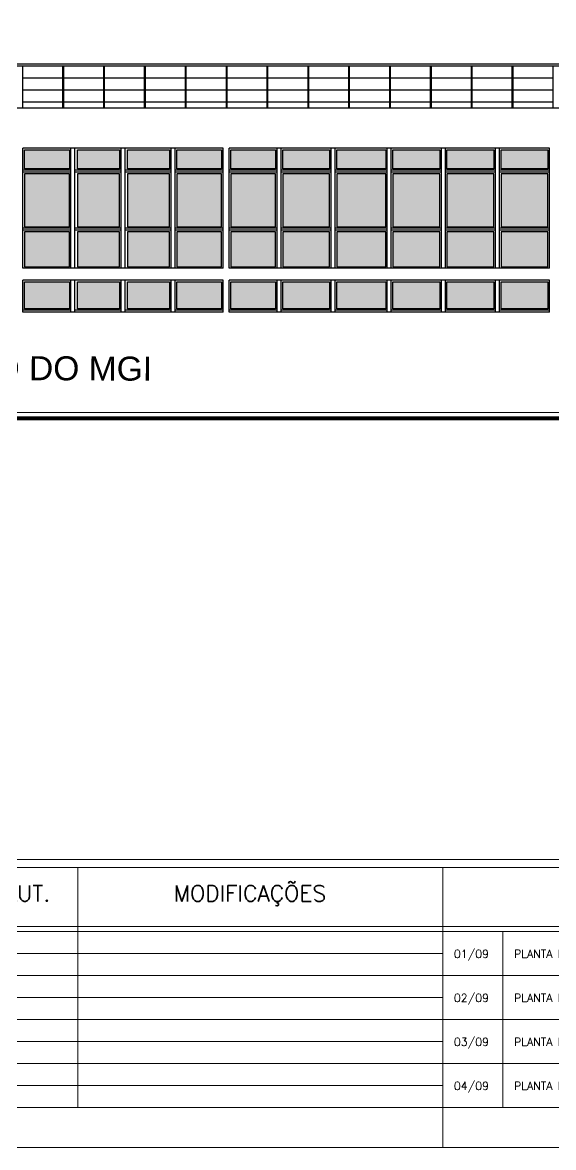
# Model space of a CAD drawing. Header units: millimetres. Extents: x 521 to 1055, y 261 to 520.
# Drawn here: x 857.1 to 870.36, y 261.32 to 289.44 of the extents above; entities that cross this region are included whole.
import ezdxf

# ---------------------------------------------------------------- set-up
doc = ezdxf.new("R2010")
doc.units = ezdxf.units.MM
doc.linetypes.add('CONTINU', pattern=[0])
doc.layers.add('0.1', color=8, linetype='Continuous', lineweight=13)
doc.styles.add('80X50', font='romans.shx')
doc.styles.add('ROBERTO', font='swissek.ttf')
doc.styles.add('ROMANS', font='romans')

msp = doc.modelspace()

# ---------------------------------------------------------------- hatches: boundary and pattern name
at = {"layer": '0.1', "linetype": 'CONTINU', "lineweight": -2}
h = msp.add_hatch(color=9, dxfattribs=at)
h.paths.add_polyline_path([(863.41938, 285.78244), (863.41938, 286.25244), (862.29938, 286.25244), (862.29938, 285.78244)])
h.paths.add_polyline_path([(860.94938, 285.78244), (862.06938, 285.78244), (862.06938, 286.25244), (860.94938, 286.25244)])
h.paths.add_polyline_path([(859.72021, 286.25244), (859.72021, 285.78244), (860.76938, 285.78244), (860.76938, 286.25244)])
h.paths.add_polyline_path([(858.47021, 286.25244), (858.47021, 285.78244), (859.51938, 285.78244), (859.51938, 286.25244)])
h.paths.add_polyline_path([(857.14938, 286.25244), (857.14938, 285.78244), (858.26938, 285.78244), (858.26938, 286.25244)])
h.paths.add_polyline_path([(855.54938, 286.25244), (855.54938, 285.78244), (856.91938, 285.78244), (856.91938, 286.25244)])
h.paths.add_polyline_path([(854.27021, 286.25244), (854.27021, 285.78244), (855.36938, 285.78244), (855.36938, 286.25244)])
h.paths.add_polyline_path([(853.04105, 286.25244), (853.04105, 285.78244), (854.09021, 285.78244), (854.09021, 286.25244)])
h.paths.add_polyline_path([(851.81188, 286.25244), (851.81188, 285.78244), (852.86105, 285.78244), (852.86105, 286.25244)])
h.paths.add_polyline_path([(851.63188, 285.78244), (851.63188, 286.25244), (850.58271, 286.25244), (850.58271, 285.78244)])
h.paths.add_polyline_path([(849.35355, 286.25244), (849.35355, 285.78244), (850.40271, 285.78244), (850.40271, 286.25244)])
h.paths.add_polyline_path([(848.12438, 286.25244), (848.12438, 285.78244), (849.17355, 285.78244), (849.17355, 286.25244)])
h.paths.add_polyline_path([(847.94438, 285.78244), (847.94438, 286.25244), (846.89521, 286.25244), (846.89521, 285.78244)])
h.paths.add_polyline_path([(846.71521, 285.78244), (846.71521, 286.25244), (845.66605, 286.25244), (845.66605, 285.78244)])
h.paths.add_polyline_path([(845.48605, 285.78244), (845.48605, 286.25244), (844.43688, 286.25244), (844.43688, 285.78244)])
h.paths.add_polyline_path([(844.43688, 285.65244), (844.43688, 284.33244), (845.48605, 284.33244), (845.48605, 285.65244)])
h.paths.add_polyline_path([(844.43688, 284.20244), (844.43688, 283.33244), (845.48605, 283.33244), (845.48605, 284.20244)])
h.paths.add_polyline_path([(844.43688, 282.95244), (844.43688, 282.28244), (845.48605, 282.28244), (845.48605, 282.95244)])
h.paths.add_polyline_path([(845.66605, 282.95244), (845.66605, 282.28244), (846.71521, 282.28244), (846.71521, 282.95244)])
h.paths.add_polyline_path([(846.71521, 283.33244), (846.71521, 284.20244), (845.66605, 284.20244), (845.66605, 283.33244)])
h.paths.add_polyline_path([(846.71521, 285.65244), (845.66605, 285.65244), (845.66605, 284.33244), (846.71521, 284.33244)])
h.paths.add_polyline_path([(846.89521, 284.33244), (847.94438, 284.33244), (847.94438, 285.65244), (846.89521, 285.65244)])
h.paths.add_polyline_path([(846.89521, 284.20244), (846.89521, 283.33244), (847.94438, 283.33244), (847.94438, 284.20244)])
h.paths.add_polyline_path([(847.94438, 282.28244), (847.94438, 282.95244), (846.89521, 282.95244), (846.89521, 282.28244)])
h.paths.add_polyline_path([(848.12438, 282.95244), (848.12438, 282.28244), (849.17355, 282.28244), (849.17355, 282.95244)])
h.paths.add_polyline_path([(849.17355, 283.33244), (849.17355, 284.20244), (848.12438, 284.20244), (848.12438, 283.33244)])
h.paths.add_polyline_path([(849.17355, 285.65244), (848.12438, 285.65244), (848.12438, 284.33244), (849.17355, 284.33244)])
h.paths.add_polyline_path([(849.35355, 284.33244), (850.40271, 284.33244), (850.40271, 285.65244), (849.35355, 285.65244)])
h.paths.add_polyline_path([(850.40271, 283.33244), (850.40271, 284.20244), (849.35355, 284.20244), (849.35355, 283.33244)])
h.paths.add_polyline_path([(849.35355, 282.95244), (849.35355, 282.28244), (850.40271, 282.28244), (850.40271, 282.95244)])
h.paths.add_polyline_path([(850.58271, 282.95244), (850.58271, 282.28244), (851.63188, 282.28244), (851.63188, 282.95244)])
h.paths.add_polyline_path([(851.63188, 283.33244), (851.63188, 284.20244), (850.58271, 284.20244), (850.58271, 283.33244)])
h.paths.add_polyline_path([(850.58271, 284.33244), (851.63188, 284.33244), (851.63188, 285.65244), (850.58271, 285.65244)])
h.paths.add_polyline_path([(851.81188, 284.33244), (852.86105, 284.33244), (852.86105, 285.65244), (851.81188, 285.65244)])
h.paths.add_polyline_path([(852.86105, 283.33244), (852.86105, 284.20244), (851.81188, 284.20244), (851.81188, 283.33244)])
h.paths.add_polyline_path([(851.81188, 282.95244), (851.81188, 282.28244), (852.86105, 282.28244), (852.86105, 282.95244)])
h.paths.add_polyline_path([(854.09021, 282.28244), (854.09021, 282.95244), (853.04105, 282.95244), (853.04105, 282.28244)])
h.paths.add_polyline_path([(854.09021, 283.33244), (854.09021, 284.20244), (853.04105, 284.20244), (853.04105, 283.33244)])
h.paths.add_polyline_path([(853.04105, 284.33244), (854.09021, 284.33244), (854.09021, 285.65244), (853.04105, 285.65244)])
h.paths.add_polyline_path([(854.27021, 284.33244), (855.36938, 284.33244), (855.36938, 285.65244), (854.27021, 285.65244)])
h.paths.add_polyline_path([(855.36938, 283.33244), (855.36938, 284.20244), (854.27021, 284.20244), (854.27021, 283.33244)])
h.paths.add_polyline_path([(854.27021, 282.95244), (854.27021, 282.28244), (855.36938, 282.28244), (855.36938, 282.95244)])
h.paths.add_polyline_path([(856.91938, 282.28244), (856.91938, 282.95244), (855.54938, 282.95244), (855.54938, 282.28244)])
h.paths.add_polyline_path([(856.91938, 283.33244), (856.91938, 284.20244), (855.54938, 284.20244), (855.54938, 283.33244)])
h.paths.add_polyline_path([(856.91938, 284.33244), (856.91938, 285.65244), (855.54938, 285.65244), (855.54938, 284.33244)])
h.paths.add_polyline_path([(858.26938, 285.65244), (857.14938, 285.65244), (857.14938, 284.33244), (858.26938, 284.33244)])
h.paths.add_polyline_path([(858.26938, 283.33244), (858.26938, 284.20244), (857.14938, 284.20244), (857.14938, 283.33244)])
h.paths.add_polyline_path([(857.14938, 282.95244), (857.14938, 282.28244), (858.26938, 282.28244), (858.26938, 282.95244)])
h.paths.add_polyline_path([(858.47021, 282.95244), (858.47021, 282.28244), (859.51938, 282.28244), (859.51938, 282.95244)])
h.paths.add_polyline_path([(858.47021, 284.20244), (858.47021, 283.33244), (859.51938, 283.33244), (859.51938, 284.20244)])
h.paths.add_polyline_path([(859.51938, 285.65244), (858.47021, 285.65244), (858.47021, 284.33244), (859.51938, 284.33244)])
h.paths.add_polyline_path([(859.72021, 284.33244), (860.76938, 284.33244), (860.76938, 285.65244), (859.72021, 285.65244)])
h.paths.add_polyline_path([(859.72021, 284.20244), (859.72021, 283.33244), (860.76938, 283.33244), (860.76938, 284.20244)])
h.paths.add_polyline_path([(860.76938, 282.28244), (860.76938, 282.95244), (859.72021, 282.95244), (859.72021, 282.28244)])
h.paths.add_polyline_path([(862.06938, 282.28244), (862.06938, 282.95244), (860.94938, 282.95244), (860.94938, 282.28244)])
h.paths.add_polyline_path([(860.94938, 284.20244), (860.94938, 283.33244), (862.06938, 283.33244), (862.06938, 284.20244)])
h.paths.add_polyline_path([(860.94938, 284.33244), (862.06938, 284.33244), (862.06938, 285.65244), (860.94938, 285.65244)])
h.paths.add_polyline_path([(862.29938, 284.33244), (863.41938, 284.33244), (863.41938, 285.65244), (862.29938, 285.65244)])
h.paths.add_polyline_path([(862.29938, 283.33244), (863.41938, 283.33244), (863.41938, 284.20244), (862.29938, 284.20244)])
h.paths.add_polyline_path([(862.29938, 282.95244), (862.29938, 282.28244), (863.41938, 282.28244), (863.41938, 282.95244)])
h = msp.add_hatch(color=9, dxfattribs=at)
h.paths.add_polyline_path([(870.21938, 285.78244), (870.21938, 286.25244), (869.04938, 286.25244), (869.04938, 285.78244)])
h.paths.add_polyline_path([(869.04938, 284.33244), (870.21938, 284.33244), (870.21938, 285.65244), (869.04938, 285.65244)])
h.paths.add_polyline_path([(870.21938, 283.33244), (870.21938, 284.20244), (869.04938, 284.20244), (869.04938, 283.33244)])
h.paths.add_polyline_path([(870.21938, 282.28244), (870.21938, 282.95244), (869.04938, 282.95244), (869.04938, 282.28244)])
h.paths.add_polyline_path([(867.69938, 282.28244), (868.86938, 282.28244), (868.86938, 282.95244), (867.69938, 282.95244)])
h.paths.add_polyline_path([(867.69938, 283.33244), (868.86938, 283.33244), (868.86938, 284.20244), (867.69938, 284.20244)])
h.paths.add_polyline_path([(867.69938, 284.33244), (868.86938, 284.33244), (868.86938, 285.65244), (867.69938, 285.65244)])
h.paths.add_polyline_path([(868.86938, 285.78244), (868.86938, 286.25244), (867.69938, 286.25244), (867.69938, 285.78244)])
h.paths.add_polyline_path([(867.51938, 285.78244), (867.51938, 286.25244), (866.34938, 286.25244), (866.34938, 285.78244)])
h.paths.add_polyline_path([(866.34938, 284.33244), (867.51938, 284.33244), (867.51938, 285.65244), (866.34938, 285.65244)])
h.paths.add_polyline_path([(867.51938, 283.33244), (867.51938, 284.20244), (866.34938, 284.20244), (866.34938, 283.33244)])
h.paths.add_polyline_path([(867.51938, 282.28244), (867.51938, 282.95244), (866.34938, 282.95244), (866.34938, 282.28244)])
h.paths.add_polyline_path([(864.94938, 282.95244), (864.94938, 282.28244), (866.16938, 282.28244), (866.16938, 282.95244)])
h.paths.add_polyline_path([(866.16938, 283.33244), (866.16938, 284.20244), (864.94938, 284.20244), (864.94938, 283.33244)])
h.paths.add_polyline_path([(864.94938, 284.33244), (866.16938, 284.33244), (866.16938, 285.65244), (864.94938, 285.65244)])
h.paths.add_polyline_path([(866.16938, 285.78244), (866.16938, 286.25244), (864.94938, 286.25244), (864.94938, 285.78244)])
h.paths.add_polyline_path([(864.76938, 285.78244), (864.76938, 286.25244), (863.59938, 286.25244), (863.59938, 285.78244)])
h.paths.add_polyline_path([(864.76938, 285.65244), (863.59938, 285.65244), (863.59938, 284.33244), (864.76938, 284.33244)])
h.paths.add_polyline_path([(864.76938, 283.33244), (864.76938, 284.20244), (863.59938, 284.20244), (863.59938, 283.33244)])
h.paths.add_polyline_path([(864.76938, 282.28244), (864.76938, 282.95244), (863.59938, 282.95244), (863.59938, 282.28244)])

# ---------------------------------------------------------------- linework, layer by layer
at = {"layer": '0.1', "color": 8, "linetype": 'CONTINU', "lineweight": -2}
for p, q in [((888.75938, 288.39244), (835.00938, 288.39244)), ((888.70938, 288.34244), (835.00938, 288.34244)), ((857.10938, 287.29244), (857.10938, 288.34244)), ((858.10938, 287.29244), (858.10938, 288.34244)), ((858.12938, 287.29244), (858.12938, 288.34244)), ((859.12938, 287.29244), (859.12938, 288.34244)), ((859.14938, 287.29244), (859.14938, 288.34244)), ((860.14938, 287.29244), (860.14938, 288.34244)), ((860.16938, 287.29244), (860.16938, 288.34244)), ((861.16938, 287.29244), (861.16938, 288.34244)), ((861.18938, 287.29244), (861.18938, 288.34244)), ((862.18938, 287.29244), (862.18938, 288.34244)), ((862.20938, 287.29244), (862.20938, 288.34244)), ((863.20938, 287.29244), (863.20938, 288.34244)), ((863.22938, 287.29244), (863.22938, 288.34244)), ((864.22938, 287.29244), (864.22938, 288.34244)), ((864.24938, 287.29244), (864.24938, 288.34244)), ((865.24938, 287.29244), (865.24938, 288.34244)), ((865.26938, 287.29244), (865.26938, 288.34244)), ((866.26938, 287.29244), (866.26938, 288.34244)), ((866.28938, 287.29244), (866.28938, 288.34244)), ((867.28938, 287.29244), (867.28938, 288.34244)), ((867.30938, 287.29244), (867.30938, 288.34244)), ((868.30938, 287.29244), (868.30938, 288.34244)), ((868.32938, 287.29244), (868.32938, 288.34244)), ((869.32938, 287.29244), (869.32938, 288.34244)), ((869.34938, 287.29244), (869.34938, 288.34244)), ((870.34938, 287.29244), (870.34938, 288.34244)), ((858.10938, 288.04244), (857.10938, 288.04244)), ((859.12938, 288.04244), (858.12938, 288.04244)), ((860.14938, 288.04244), (859.14938, 288.04244)), ((861.16938, 288.04244), (860.16938, 288.04244)), ((862.18938, 288.04244), (861.18938, 288.04244)), ((863.20938, 288.04244), (862.20938, 288.04244)), ((864.22938, 288.04244), (863.22938, 288.04244)), ((865.24938, 288.04244), (864.24938, 288.04244)), ((866.26938, 288.04244), (865.26938, 288.04244)), ((867.28938, 288.04244), (866.28938, 288.04244)), ((868.30938, 288.04244), (867.30938, 288.04244)), ((869.32938, 288.04244), (868.32938, 288.04244)), ((870.34938, 288.04244), (869.34938, 288.04244)), ((858.10938, 287.74244), (857.10938, 287.74244)), ((859.12938, 287.74244), (858.12938, 287.74244)), ((860.14938, 287.74244), (859.14938, 287.74244)), ((861.16938, 287.74244), (860.16938, 287.74244)), ((862.18938, 287.74244), (861.18938, 287.74244)), ((863.20938, 287.74244), (862.20938, 287.74244)), ((864.22938, 287.74244), (863.22938, 287.74244)), ((865.24938, 287.74244), (864.24938, 287.74244)), ((866.26938, 287.74244), (865.26938, 287.74244)), ((867.28938, 287.74244), (866.28938, 287.74244)), ((868.30938, 287.74244), (867.30938, 287.74244)), ((869.32938, 287.74244), (868.32938, 287.74244)), ((870.34938, 287.74244), (869.34938, 287.74244)), ((858.10938, 287.44244), (857.10938, 287.44244)), ((859.12938, 287.44244), (858.12938, 287.44244)), ((860.14938, 287.44244), (859.14938, 287.44244)), ((861.16938, 287.44244), (860.16938, 287.44244)), ((862.18938, 287.44244), (861.18938, 287.44244)), ((863.20938, 287.44244), (862.20938, 287.44244)), ((864.22938, 287.44244), (863.22938, 287.44244)), ((865.24938, 287.44244), (864.24938, 287.44244)), ((866.26938, 287.44244), (865.26938, 287.44244)), ((867.28938, 287.44244), (866.28938, 287.44244)), ((868.30938, 287.44244), (867.30938, 287.44244)), ((869.32938, 287.44244), (868.32938, 287.44244)), ((870.34938, 287.44244), (869.34938, 287.44244)), ((857.10938, 283.29244), (857.10938, 286.29244)), ((862.10938, 286.29244), (857.10938, 286.29244)), ((858.30938, 283.29244), (858.30938, 286.29244)), ((858.40938, 283.29244), (858.40938, 286.29244)), ((859.55938, 283.29244), (859.55938, 286.29244)), ((859.65938, 283.29244), (859.65938, 286.29244)), ((860.80938, 283.29244), (860.80938, 286.29244)), ((860.90938, 283.29244), (860.90938, 286.29244)), ((862.10938, 283.29244), (862.10938, 286.29244)), ((862.25938, 283.29244), (862.25938, 286.29244)), ((870.25938, 286.29244), (862.25938, 286.29244)), ((863.45938, 283.29244), (863.45938, 286.29244)), ((863.55938, 283.29244), (863.55938, 286.29244)), ((864.80938, 283.29244), (864.80938, 286.29244)), ((864.90938, 283.29244), (864.90938, 286.29244)), ((866.20938, 283.29244), (866.20938, 286.29244)), ((866.30938, 283.29244), (866.30938, 286.29244)), ((867.55938, 283.29244), (867.55938, 286.29244)), ((867.65938, 283.29244), (867.65938, 286.29244)), ((868.90938, 283.29244), (868.90938, 286.29244)), ((869.00938, 283.29244), (869.00938, 286.29244)), ((870.25938, 283.29244), (870.25938, 286.29244)), ((858.30938, 285.74244), (857.10938, 285.74244)), ((858.30938, 285.69244), (857.10938, 285.69244)), ((859.55938, 285.74244), (858.40938, 285.74244)), ((859.55938, 285.69244), (858.40938, 285.69244)), ((860.80938, 285.74244), (859.68021, 285.74244)), ((860.80938, 285.69244), (859.68021, 285.69244)), ((862.10938, 285.74244), (860.90938, 285.74244)), ((862.10938, 285.69244), (860.90938, 285.69244)), ((863.45938, 285.74244), (862.25938, 285.74244)), ((863.45938, 285.69244), (862.25938, 285.69244)), ((864.80938, 285.74244), (863.55938, 285.74244)), ((864.80938, 285.69244), (863.55938, 285.69244)), ((866.20938, 285.74244), (864.90938, 285.74244)), ((866.20938, 285.69244), (864.90938, 285.69244)), ((867.55938, 285.74244), (866.30938, 285.74244)), ((867.55938, 285.69244), (866.30938, 285.69244)), ((868.90938, 285.74244), (867.65938, 285.74244)), ((868.90938, 285.69244), (867.65938, 285.69244)), ((870.25938, 285.74244), (869.00938, 285.74244)), ((870.25938, 285.69244), (869.00938, 285.69244)), ((858.30938, 284.29244), (857.10938, 284.29244)), ((858.30938, 284.24244), (857.10938, 284.24244)), ((859.55938, 284.29244), (858.40938, 284.29244)), ((859.55938, 284.24244), (858.40938, 284.24244)), ((860.80938, 284.29244), (859.68021, 284.29244)), ((860.80938, 284.24244), (859.68021, 284.24244)), ((862.10938, 284.29244), (860.90938, 284.29244)), ((862.10938, 284.24244), (860.90938, 284.24244)), ((863.45938, 284.29244), (862.25938, 284.29244)), ((863.45938, 284.24244), (862.25938, 284.24244)), ((864.80938, 284.29244), (863.55938, 284.29244)), ((864.80938, 284.24244), (863.55938, 284.24244)), ((866.20938, 284.29244), (864.90938, 284.29244)), ((866.20938, 284.24244), (864.90938, 284.24244)), ((867.55938, 284.29244), (866.30938, 284.29244)), ((867.55938, 284.24244), (866.30938, 284.24244)), ((868.90938, 284.29244), (867.65938, 284.29244)), ((868.90938, 284.24244), (867.65938, 284.24244)), ((870.25938, 284.29244), (869.00938, 284.29244)), ((870.25938, 284.24244), (869.00938, 284.24244)), ((862.10938, 283.29244), (857.10938, 283.29244)), ((870.25938, 283.29244), (862.25938, 283.29244)), ((857.10938, 282.19244), (857.10938, 282.99244)), ((862.10938, 282.99244), (857.10938, 282.99244)), ((858.30938, 282.19244), (858.30938, 282.99244)), ((858.40938, 282.19244), (858.40938, 282.99244)), ((859.55938, 282.19244), (859.55938, 282.99244)), ((859.65938, 282.19244), (859.65938, 282.99244)), ((860.80938, 282.19244), (860.80938, 282.99244)), ((860.90938, 282.19244), (860.90938, 282.99244)), ((862.10938, 282.19244), (862.10938, 282.99244)), ((862.25938, 282.19244), (862.25938, 282.99244)), ((870.25938, 282.99244), (862.25938, 282.99244)), ((863.45938, 282.19244), (863.45938, 282.99244)), ((863.55938, 282.19244), (863.55938, 282.99244)), ((864.80938, 282.19244), (864.80938, 282.99244)), ((864.90938, 282.19244), (864.90938, 282.99244)), ((866.20938, 282.19244), (866.20938, 282.99244)), ((866.30938, 282.19244), (866.30938, 282.99244)), ((867.55938, 282.19244), (867.55938, 282.99244)), ((867.65938, 282.19244), (867.65938, 282.99244)), ((868.90938, 282.19244), (868.90938, 282.99244)), ((869.00938, 282.19244), (869.00938, 282.99244)), ((870.25938, 282.19244), (870.25938, 282.99244)), ((858.30938, 282.24244), (857.10938, 282.24244)), ((862.10938, 282.19244), (857.10938, 282.19244)), ((859.55938, 282.24244), (858.40938, 282.24244)), ((860.80938, 282.24244), (859.68021, 282.24244)), ((862.10938, 282.24244), (860.90938, 282.24244)), ((863.45938, 282.24244), (862.25938, 282.24244)), ((870.25938, 282.19244), (862.25938, 282.19244)), ((864.80938, 282.24244), (863.55938, 282.24244)), ((866.20938, 282.24244), (864.90938, 282.24244)), ((867.55938, 282.24244), (866.30938, 282.24244)), ((868.90938, 282.24244), (867.65938, 282.24244)), ((870.25938, 282.24244), (869.00938, 282.24244))]:
    msp.add_line(p, q, dxfattribs=at)
at = {"layer": '0.1', "color": 254, "linetype": 'CONTINU', "lineweight": -2}
msp.add_line((888.75938, 287.29244), (835.00938, 287.29244), dxfattribs=at)
at = {"layer": '0.1', "color": 7}
msp.add_line((890.35104, 279.69244), (798.67014, 279.69244), dxfattribs=at)
at = {"layer": '0.1', "color": 8}
for p, q in [((858.47668, 268.32093), (858.47668, 262.32093)), ((867.59668, 268.32093), (867.59668, 261.32093)), ((817.73668, 266.84093), (867.59668, 266.84093)), ((867.59668, 266.84093), (900.73668, 266.84093)), ((817.73668, 266.72093), (867.59668, 266.72093)), ((867.59668, 266.72093), (900.73668, 266.72093)), ((869.09668, 266.72093), (869.09668, 262.32093)), ((869.09668, 266.72093), (869.09668, 262.32093)), ((850.97668, 266.17093), (867.59668, 266.17093)), ((850.97668, 265.62093), (900.73668, 265.62093)), ((850.97668, 265.07093), (867.59668, 265.07093)), ((850.97668, 264.52093), (900.73668, 264.52093)), ((850.97668, 263.97093), (867.59668, 263.97093)), ((850.97668, 263.42093), (900.73668, 263.42093)), ((850.97668, 262.87093), (867.59668, 262.87093))]:
    msp.add_line(p, q, dxfattribs=at)
for points in [[(917.35668, 345.32093), (791.15229, 345.32093), (791.15229, 261.32093), (917.35668, 261.32093)], [(793.65229, 262.32093), (793.65229, 344.32093), (916.35668, 344.32093), (916.35668, 262.32093)]]:
    msp.add_lwpolyline(points, close=True, dxfattribs=at)
msp.add_lwpolyline([(900.53668, 343.12093, 0.41421356), (899.53668, 344.12093), (794.85229, 344.12093, 0.41421356), (793.85229, 343.12093), (793.85229, 269.52093, 0.41421356), (794.85229, 268.52093), (899.53668, 268.52093, 0.41421356), (900.53668, 269.52093)], format="xyb", close=True, dxfattribs=at)
at = {"layer": '0.1', "color": 8, "linetype": 'CONTINU', "lineweight": -2}
for points in [[(858.26938, 285.78244), (857.14938, 285.78244), (857.14938, 286.25244), (858.26938, 286.25244)], [(859.51938, 285.78244), (858.47021, 285.78244), (858.47021, 286.25244), (859.51938, 286.25244)], [(860.76938, 285.78244), (859.72021, 285.78244), (859.72021, 286.25244), (860.76938, 286.25244)], [(862.06938, 285.78244), (860.94938, 285.78244), (860.94938, 286.25244), (862.06938, 286.25244)], [(863.41938, 285.78244), (862.29938, 285.78244), (862.29938, 286.25244), (863.41938, 286.25244)], [(864.76938, 285.78244), (863.59938, 285.78244), (863.59938, 286.25244), (864.76938, 286.25244)], [(866.16938, 285.78244), (864.94938, 285.78244), (864.94938, 286.25244), (866.16938, 286.25244)], [(867.51938, 285.78244), (866.34938, 285.78244), (866.34938, 286.25244), (867.51938, 286.25244)], [(868.86938, 285.78244), (867.69938, 285.78244), (867.69938, 286.25244), (868.86938, 286.25244)], [(870.21938, 285.78244), (869.04938, 285.78244), (869.04938, 286.25244), (870.21938, 286.25244)], [(858.26938, 285.65244), (857.14938, 285.65244), (857.14938, 284.33244), (858.26938, 284.33244)], [(859.51938, 285.65244), (858.47021, 285.65244), (858.47021, 284.33244), (859.51938, 284.33244)], [(860.76938, 285.65244), (859.72021, 285.65244), (859.72021, 284.33244), (860.76938, 284.33244)], [(862.06938, 285.65244), (860.94938, 285.65244), (860.94938, 284.33244), (862.06938, 284.33244)], [(863.41938, 285.65244), (862.29938, 285.65244), (862.29938, 284.33244), (863.41938, 284.33244)], [(864.76938, 285.65244), (863.59938, 285.65244), (863.59938, 284.33244), (864.76938, 284.33244)], [(866.16938, 285.65244), (864.94938, 285.65244), (864.94938, 284.33244), (866.16938, 284.33244)], [(867.51938, 285.65244), (866.34938, 285.65244), (866.34938, 284.33244), (867.51938, 284.33244)], [(868.86938, 285.65244), (867.69938, 285.65244), (867.69938, 284.33244), (868.86938, 284.33244)], [(870.21938, 285.65244), (869.04938, 285.65244), (869.04938, 284.33244), (870.21938, 284.33244)], [(858.26938, 284.20244), (857.14938, 284.20244), (857.14938, 283.33244), (858.26938, 283.33244)], [(859.51938, 284.20244), (858.47021, 284.20244), (858.47021, 283.33244), (859.51938, 283.33244)], [(860.76938, 284.20244), (859.72021, 284.20244), (859.72021, 283.33244), (860.76938, 283.33244)], [(862.06938, 284.20244), (860.94938, 284.20244), (860.94938, 283.33244), (862.06938, 283.33244)], [(863.41938, 284.20244), (862.29938, 284.20244), (862.29938, 283.33244), (863.41938, 283.33244)], [(864.76938, 284.20244), (863.59938, 284.20244), (863.59938, 283.33244), (864.76938, 283.33244)], [(866.16938, 284.20244), (864.94938, 284.20244), (864.94938, 283.33244), (866.16938, 283.33244)], [(867.51938, 284.20244), (866.34938, 284.20244), (866.34938, 283.33244), (867.51938, 283.33244)], [(868.86938, 284.20244), (867.69938, 284.20244), (867.69938, 283.33244), (868.86938, 283.33244)], [(870.21938, 284.20244), (869.04938, 284.20244), (869.04938, 283.33244), (870.21938, 283.33244)], [(858.26938, 282.28244), (857.14938, 282.28244), (857.14938, 282.95244), (858.26938, 282.95244)], [(859.51938, 282.28244), (858.47021, 282.28244), (858.47021, 282.95244), (859.51938, 282.95244)], [(860.76938, 282.28244), (859.72021, 282.28244), (859.72021, 282.95244), (860.76938, 282.95244)], [(862.06938, 282.28244), (860.94938, 282.28244), (860.94938, 282.95244), (862.06938, 282.95244)], [(863.41938, 282.28244), (862.29938, 282.28244), (862.29938, 282.95244), (863.41938, 282.95244)], [(864.76938, 282.28244), (863.59938, 282.28244), (863.59938, 282.95244), (864.76938, 282.95244)], [(866.16938, 282.28244), (864.94938, 282.28244), (864.94938, 282.95244), (866.16938, 282.95244)], [(867.51938, 282.28244), (866.34938, 282.28244), (866.34938, 282.95244), (867.51938, 282.95244)], [(868.86938, 282.28244), (867.69938, 282.28244), (867.69938, 282.95244), (868.86938, 282.95244)], [(870.21938, 282.28244), (869.04938, 282.28244), (869.04938, 282.95244), (870.21938, 282.95244)]]:
    msp.add_lwpolyline(points, close=True, dxfattribs=at)
at = {"layer": '0.1', "color": 7, "const_width": 0.1}
msp.add_lwpolyline([(798.67014, 279.54244), (890.35104, 279.54244)], dxfattribs=at)
at = {"layer": '0.1', "color": 8}
msp.add_lwpolyline([(793.65229, 268.32093), (916.35668, 268.32093)], dxfattribs=at)

# ---------------------------------------------------------------- texts
at = {"layer": '0.1', "color": 8, "style": 'ROBERTO'}
msp.add_text('ANEXO DO MGI', height=0.6, rotation=359.72483, dxfattribs=at).set_placement((854.09384, 280.51239))
at = {"layer": '0.1', "color": 8}
for s, height, style, p in [('MODIFICAÇÕES', 0.4, 'ROMANS', (860.87537, 267.47255)), ('AUT.', 0.4, 'ROMANS', (856.65896, 267.47255)), ('01/09', 0.2, '80X50', (867.87331, 266.05914)), ('PLANTA BAIXA - PAV. TÉRREO', 0.2, '80X50', (869.37331, 266.05914)), ('02/09', 0.2, '80X50', (867.87331, 264.95914)), ('PLANTA BAIXA - 1º PAVIMENTO', 0.2, '80X50', (869.37331, 264.95914)), ('03/09', 0.2, '80X50', (867.87331, 263.85914)), ('PLANTA BAIXA - 2º, 3º E 4º PAVIMENTOS', 0.2, '80X50', (869.37331, 263.85914)), ('04/09', 0.2, '80X50', (867.87331, 262.75914)), ('PLANTA BAIXA - 5º, 6º E 7º PAVIMENTOS', 0.2, '80X50', (869.37331, 262.75914))]:
    msp.add_text(s, height=height, dxfattribs=dict(at, style=style)).set_placement(p)

doc.saveas('drawing.dxf')
